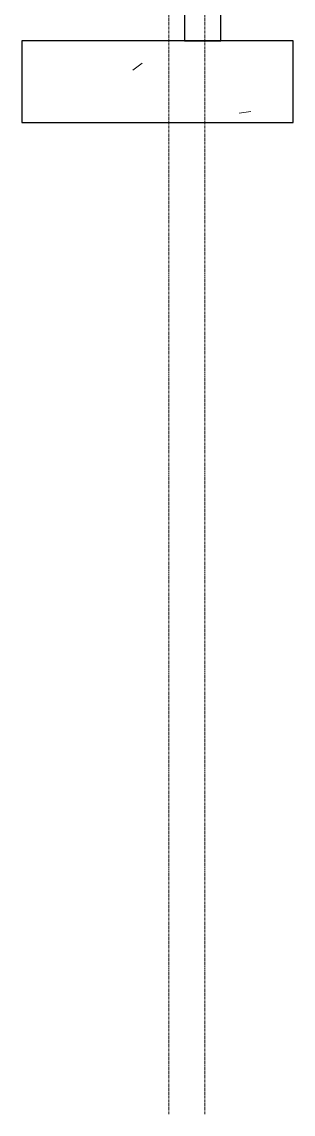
# Model space of a CAD drawing. Header units: inches. Extents: x -55396 to -733, y -290 to 853.
# Drawn here: x -18896.7 to -18836.7, y -273.2 to -31.8 of the extents above; entities that cross this region are included whole.
import ezdxf

# ---------------------------------------------------------------- set-up
doc = ezdxf.new("R2010")
doc.units = ezdxf.units.IN
doc.header["$MEASUREMENT"] = 0
doc.linetypes.add('Grid Line 1_2_', pattern=[0.875, 0.5, -0.125, 0.125, -0.125])
for name, color, linetype, lineweight in [('L-SITE-WALL', 31, 'Continuous', 9), ('S-FNDN', 32, 'Continuous', 9), ('S-GRID', 1, 'Continuous', 9)]:
    doc.layers.add(name, color=color, linetype=linetype, lineweight=lineweight)

# ---------------------------------------------------------------- blocks, each defined once
blk = doc.blocks.new('Struct_Xcel_Sports Complex_rvt-2-Section 7')
at = {"layer": 'S-FNDN'}
h = blk.add_hatch(dxfattribs=at)
h.set_pattern_fill('FP_18', color=256, style=0, pattern_type=2)
h.set_pattern_definition([(50, (22032.004, 107.706), (55.0854, -4.8198), [5.76, -63.36]), (355, (22032.004, 107.706), (-10.6557, 57.7685), [4.608, -50.688]), (100.451, (22036.594, 107.305), (44.4295, 52.9487), [4.895, -53.848]), (46.184, (22032.004, 123.066), (81.9644, -12.712), [8.64, -95.04]), (96.636, (22038.834, 122.01), (71.7815, 74.812), [7.343, -80.772]), (351.184, (22032, 123.07), (71.782, 74.812), [6.912, -76.032]), (21, (22039.684, 119.226), (45.842, -30.9215), [5.76, -63.36]), (326, (22039.684, 119.226), (18.687, 55.6915), [4.608, -50.688]), (71.451, (22043.504, 116.65), (64.529, 24.77), [4.895, -53.848]), (37.5, (22032.004, 107.706), (0.9339, 25.5668), [2.534, -47.539, 2.534, -48.922, -50.88]), (37.5, (22032.004, 107.706), (0.9339, 25.5668), [-101.53, 2.534, -48.346]), (7.5, (22032.004, 107.706), (20.204, 30.2913), [2.534, -26.803, 2.534, -46.387, -19.392]), (7.5, (22032.004, 107.706), (20.204, 30.2913), [-78.259, 2.534, -16.858]), (327.5, (22014.877, 107.706), (40.9978, -1.7324), [2.534, -16.666, 2.534, -57.37, -79.488]), (327.5, (22014.877, 107.706), (40.9978, -1.7324), [-79.104, 2.534, -76.954]), (317.5, (22007.197, 107.706), (44.7889, 7.6878), [2.534, -22.426, 2.534, -37.248, -56.448]), (317.5, (22007.197, 107.706), (44.7889, 7.6878), [-64.742, 2.534, -53.914])])
h.paths.add_polyline_path([(22754.8, -54), (22814.8, -54), (22814.8, -36), (22754.8, -36)], flags=0)
at = {"layer": 'L-SITE-WALL', "color": 130, "lineweight": 25}
for p, q in [((22798.8, -36), (22798.8, 0)), ((22790.8, -6), (22790.8, -36)), ((22790.8, -36), (22798.8, -36))]:
    blk.add_line(p, q, dxfattribs=at)
at = {"layer": 'S-FNDN', "color": 130, "lineweight": 25}
for p, q in [((22814.8, -36), (22754.8, -36)), ((22754.8, -36), (22754.8, -54)), ((22814.8, -54), (22814.8, -36)), ((22754.8, -54), (22814.8, -54))]:
    blk.add_line(p, q, dxfattribs=at)

msp = doc.modelspace()

# ---------------------------------------------------------------- linework, layer by layer
at = {"layer": 'S-GRID', "linetype": 'Grid Line 1_2_'}
for p, q in [((-18864.25, -273.16), (-18864.25, 738.66)), ((-18864.25, -273.16), (-18864.25, 738.66)), ((-18856.25, -273.16), (-18856.25, 738.66)), ((-18856.25, -273.16), (-18856.25, 738.66))]:
    msp.add_line(p, q, dxfattribs=at)

# ---------------------------------------------------------------- block references
at = {"color": 170, "lineweight": 5}
msp.add_blockref('Struct_Xcel_Sports Complex_rvt-2-Section 7', (-41651.55, 0), dxfattribs=at)

doc.saveas('drawing.dxf')
